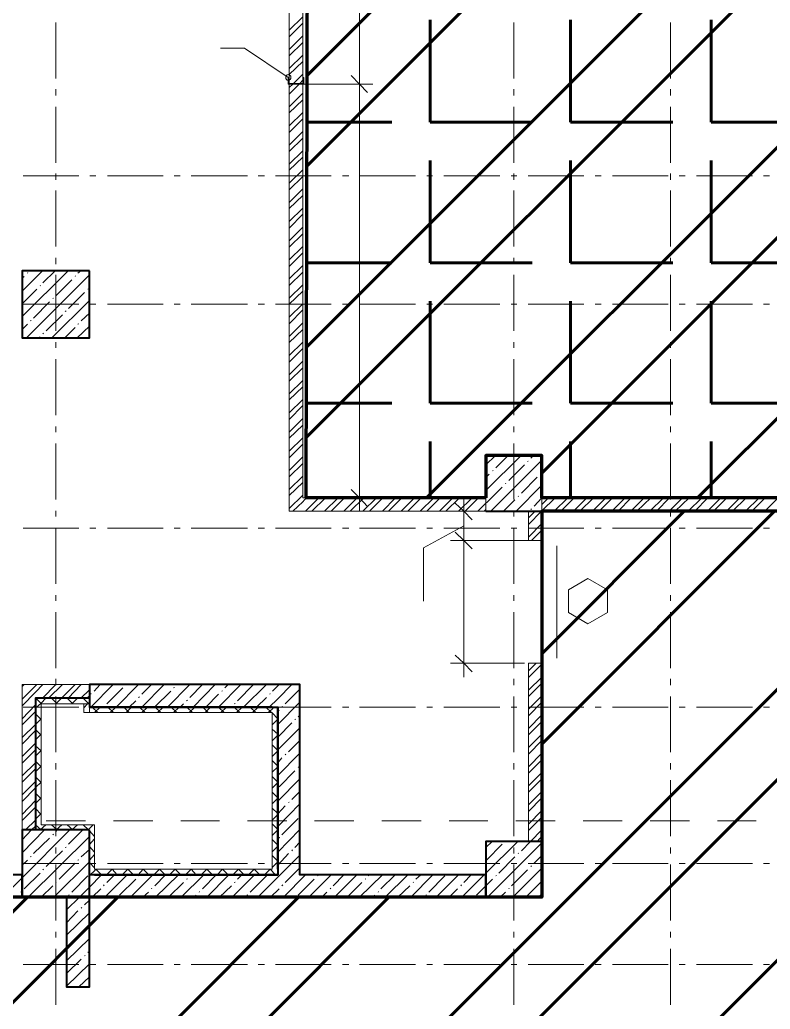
# Model space of a CAD drawing. Header units: millimetres. Extents: x -213911 to 415037, y -3642 to 107391.
# Drawn here: x -140717 to -134000, y 15954 to 24805 of the extents above; entities that cross this region are included whole.
import ezdxf

# ---------------------------------------------------------------- set-up
doc = ezdxf.new("R2010")
doc.units = ezdxf.units.MM
for name, color, linetype, lineweight in [('9.1 Стен подвал шпак', 160, 'Continuous', 90), ('9.2 Потолок подвал шпак', 90, 'Continuous', 60), ('9.3 клининг подвал', 190, 'Continuous', 60), ('Оси', 7, 'Continuous', 9)]:
    doc.layers.add(name, color=color, linetype=linetype, lineweight=lineweight)

msp = doc.modelspace()

# ---------------------------------------------------------------- hatches: boundary and pattern name
at = {"layer": '9.2 Потолок подвал шпак'}
h = msp.add_hatch(dxfattribs=at)
h.set_pattern_fill('ANGLE', color=256, scale=180)
h.set_pattern_definition([(0, (0, 0), (0, 1257.3), [914.4, -342.9]), (90, (0, 0), (-1257.3, 8e-14), [914.4, -342.9])])
h.paths.add_polyline_path([(-128266.6, 27962.1), (-138137.3, 27962.1), (-138154.2, 20527.3), (-136544.4, 20527.3), (-136544.4, 20908.6), (-136044.5, 20908.6), (-136044.5, 20527.3), (-133312.1, 20527.3), (-133312.1, 20908.6), (-132812.2, 20904.3), (-132812.2, 20527.3), (-130550, 20527.3), (-130550, 21222), (-128270.8, 21222)])
h.paths.add_polyline_path([(-136044.5, 25911.7), (-136544.4, 25911.7), (-136544.4, 26411.6), (-136044.5, 26411.6)], flags=16)
h.paths.add_polyline_path([(-133312.1, 23861.3), (-133312.1, 24361.2), (-132812.2, 24361.2), (-132812.2, 23861.3)], flags=16)
at = {"layer": '9.3 клининг подвал'}
h = msp.add_hatch(dxfattribs=at)
h.set_pattern_fill('ANSI32', color=256, scale=180)
h.paths.add_polyline_path([(-128266.6, 27962.1), (-138137.3, 27962.1), (-138154.2, 20527.3), (-136544.4, 20527.3), (-136544.4, 20908.6), (-136044.5, 20908.6), (-136044.5, 20527.3), (-133312.1, 20527.3), (-133312.1, 20908.6), (-132812.2, 20904.3), (-132812.2, 20527.3), (-130550, 20527.3), (-130550, 21222), (-128270.8, 21222)])
h.paths.add_polyline_path([(-136044.5, 25911.7), (-136544.4, 25911.7), (-136544.4, 26411.6), (-136044.5, 26411.6)], flags=16)
h.paths.add_polyline_path([(-133312.1, 23861.3), (-133312.1, 24361.2), (-132812.2, 24361.2), (-132812.2, 23861.3)], flags=16)
h = msp.add_hatch(dxfattribs=at)
h.set_pattern_fill('ANSI32', color=256, scale=180)
h.paths.add_polyline_path([(-106241.8, 18654.8), (-117862.1, 18654.8), (-117862.1, 22310.8), (-121873.9, 22310.8), (-121873.9, 19867.4), (-122365.3, 19867.4), (-122365.3, 20408.7), (-136044.5, 20408.7), (-136044.5, 16956), (-154955.5, 16956), (-154955.5, 13151.8), (-131431.1, 13151.8), (-131431.1, 16807.8), (-125995.1, 16807.8), (-125995.1, 16375.7), (-122644.9, 16375.7), (-122644.9, 16956), (-122365.3, 16956), (-122365.3, 17249.6), (-121873.9, 17249.6), (-121873.9, 16549.4), (-121873.9, 14698.1), (-120543.7, 14698.1), (-120543.7, 16549.4), (-117862.1, 16549.4), (-117862.1, 16574.8), (-109194.6, 16574.8), (-109194.6, 15854.6), (-106241.8, 15854.6), (-106241.8, 16574.8)])

# ---------------------------------------------------------------- linework, layer by layer
at = {"lineweight": 20}
msp.add_lwpolyline([(-138306.7, 24234.1), (-138306.7, 24289.2), (-138315.2, 24289.2), (-138315.2, 24229.8), (-138175.4, 24229.8), (-138175.4, 24289.2), (-138183.9, 24289.2), (-138183.9, 24234.1)], close=True, dxfattribs=at)
at = {"lineweight": 18}
for points in [[(-137603.5, 24153.6), (-137675.5, 24229.8), (-137751.7, 24306.1)], [(-137603.5, 20451), (-137675.5, 20527.3), (-137751.7, 20603.5)], [(-136819.7, 20480.7), (-136743.5, 20408.7), (-136667.2, 20332.4)], [(-136819.7, 20222.3), (-136743.5, 20146), (-136667.2, 20074)], [(-136819.7, 19120.8), (-136743.5, 19048.8), (-136667.2, 18972.5)]]:
    msp.add_lwpolyline(points, dxfattribs=at)
at = {"lineweight": 40}
for points in [[(-140094.4, 22560.7), (-140696, 22560.7), (-140696, 21959.2), (-140094.4, 21959.2)], [(-140094.4, 17557.6), (-140696, 17557.6), (-140696, 16956), (-140094.4, 16956)], [(-136044.5, 16956), (-136044.5, 17455.9), (-136544.4, 17455.9), (-136544.4, 16956)], [(-144699.3, 16956), (-140696, 16956), (-140696, 17155.2), (-146101.6, 17155.2), (-146101.6, 16956), (-144898.5, 16956), (-144898.5, 16155.4), (-144699.3, 16155.4)]]:
    msp.add_lwpolyline(points, close=True, dxfattribs=at)
for points in [[(-136044.5, 20527.3), (-136044.5, 20908.6), (-136544.4, 20908.6), (-136544.4, 20527.3)], [(-136544.4, 20408.7), (-136044.5, 20408.7)], [(-140297.8, 16956), (-140297.8, 16155.4), (-140094.4, 16155.4), (-140094.4, 16956), (-136544.4, 16956), (-136544.4, 17155.2), (-138209.3, 17155.2), (-138209.3, 18858.2), (-138408.4, 18858.2), (-140094.4, 18858.2), (-140094.4, 18654.8), (-138459.2, 18654.8), (-140094.4, 18654.8)], [(-140094.4, 18735.3), (-140526.5, 18735.3), (-140577.4, 18735.3), (-140577.4, 17604.2), (-140577.4, 17557.6)], [(-138459.2, 18654.8), (-138408.4, 18654.8), (-138408.4, 17206), (-138408.4, 17155.2), (-140047.8, 17155.2), (-140094.4, 17155.2)], [(-138408.4, 17206), (-138408.4, 18654.8)], [(-140047.8, 17155.2), (-138408.4, 17155.2)]]:
    msp.add_lwpolyline(points, dxfattribs=at)
at = {"layer": '9.1 Стен подвал шпак'}
msp.add_lwpolyline([(-136544.4, 20527.3), (-138154.2, 20527.3), (-138137.3, 27962.1), (-128266.6, 27962.1), (-128270.8, 21222), (-130550, 21222), (-130550, 20527.3), (-132812.2, 20527.3), (-132812.2, 20904.3), (-133312.1, 20908.6), (-133312.1, 20527.3), (-136035, 20527.3), (-136044.5, 20527.3), (-136044.5, 20908.6), (-136544.4, 20908.6)], close=True, dxfattribs=at)
msp.add_lwpolyline([(-121873.9, 16574.8), (-121873.9, 14698.1), (-120543.7, 14698.1), (-120543.7, 16549.4), (-117862.1, 16549.4), (-117862.1, 16574.8), (-109194.6, 16574.8), (-109194.6, 15854.6), (-106241.8, 15854.6), (-106241.8, 16574.8), (-106241.8, 18654.8), (-117862.1, 18654.8), (-117862.1, 22310.8), (-121873.9, 22310.8), (-121873.9, 19867.4), (-122365.3, 19867.4), (-122365.3, 20408.7), (-136044.5, 20408.7), (-136044.5, 16956), (-154955.5, 16956)], dxfattribs=at)
at = {"layer": 'Оси', "lineweight": 9}
for points in [[(-138306.7, 24234.1), (-138306.7, 32147.6), (-138294, 32147.6), (-138183.9, 32147.6), (-138183.9, 28084.9), (-136544.4, 28084.9), (-136544.4, 27962.1), (-138183.9, 27962.1), (-138183.9, 24234.1)], [(-137675.5, 28084.9), (-137675.5, 24229.8), (-137675.5, 20408.7)], [(-138306.7, 24712.8), (-138183.9, 24831.4)], [(-140395.2, 24280.7), (-140395.2, 24780.6)], [(-138306.7, 24653.5), (-138183.9, 24776.3)], [(-136294.4, 24280.7), (-136294.4, 24780.6)], [(-134892.2, 24280.7), (-134892.2, 24780.6)], [(-138306.7, 24539.1), (-138183.9, 24662)], [(-138315.2, 24289.2), (-138704.9, 24551.8), (-138921, 24551.8)], [(-138306.7, 24484), (-138183.9, 24602.6)], [(-138306.7, 24369.6), (-138183.9, 24488.3)], [(-138306.7, 24314.6), (-138183.9, 24433.2)], [(-138268.6, 24234.1), (-138183.9, 24318.8)], [(-138209.3, 24234.1), (-138183.9, 24263.7)], [(-140395.2, 24128.2), (-140395.2, 24183.2)], [(-138306.7, 24200.2), (-138272.8, 24229.8)], [(-138306.7, 24140.9), (-138217.7, 24229.8)], [(-138183.9, 24229.8), (-138183.9, 20527.3), (-136544.4, 20527.3), (-136544.4, 20408.7), (-138183.9, 20408.7), (-138306.7, 20408.7), (-138306.7, 24229.8)], [(-138175.4, 24229.8), (-137675.5, 24229.8), (-137556.9, 24229.8)], [(-136294.4, 24128.2), (-136294.4, 24183.2)], [(-134892.2, 24128.2), (-134892.2, 24183.2)], [(-138306.7, 24026.5), (-138183.9, 24149.4)], [(-138306.7, 23971.4), (-138183.9, 24090)], [(-140395.2, 23526.6), (-140395.2, 24026.5)], [(-136294.4, 23526.6), (-136294.4, 24026.5)], [(-134892.2, 23526.6), (-134892.2, 24026.5)], [(-138306.7, 23857), (-138183.9, 23975.7)], [(-138306.7, 23797.7), (-138183.9, 23920.6)], [(-138306.7, 23683.4), (-138183.9, 23806.2)], [(-138306.7, 23628.3), (-138183.9, 23746.9)], [(-138306.7, 23513.9), (-138183.9, 23632.5)], [(-138306.7, 23458.8), (-138183.9, 23577.5)], [(-138306.7, 23344.5), (-138183.9, 23463.1)], [(-140687.5, 23408), (-140187.6, 23408)], [(-140395.2, 23374.1), (-140395.2, 23429.2)], [(-140090.2, 23408), (-140035.1, 23408)], [(-139933.5, 23408), (-139433.6, 23408)], [(-139336.1, 23408), (-139281.1, 23408)], [(-139183.6, 23408), (-138679.5, 23408)], [(-138582.1, 23408), (-138527, 23408)], [(-138429.6, 23408), (-137929.7, 23408)], [(-138306.7, 23285.1), (-138183.9, 23403.8)], [(-137828, 23408), (-137772.9, 23408)], [(-137675.5, 23408), (-137175.6, 23408)], [(-137073.9, 23408), (-137023.1, 23408)], [(-136921.4, 23408), (-136421.5, 23408)], [(-136319.9, 23408), (-136269, 23408)], [(-136294.4, 23374.1), (-136294.4, 23429.2)], [(-136167.4, 23408), (-135667.5, 23408)], [(-135565.8, 23408), (-135515, 23408)], [(-135413.3, 23408), (-134913.4, 23408)], [(-134892.2, 23374.1), (-134892.2, 23429.2)], [(-134816, 23408), (-134760.9, 23408)], [(-134659.2, 23408), (-134159.3, 23408)], [(-134061.9, 23408), (-134006.8, 23408)], [(-138306.7, 23170.8), (-138183.9, 23293.6)], [(-140395.2, 22776.8), (-140395.2, 23276.7)], [(-138306.7, 23115.7), (-138183.9, 23234.3)], [(-136294.4, 22776.8), (-136294.4, 23276.7)], [(-134892.2, 22776.8), (-134892.2, 23276.7)], [(-138306.7, 23001.3), (-138183.9, 23119.9)], [(-138306.7, 22942), (-138183.9, 23064.9)], [(-138306.7, 22827.6), (-138183.9, 22950.5)], [(-138306.7, 22772.5), (-138183.9, 22891.2)], [(-138306.7, 22658.2), (-138183.9, 22776.8)], [(-140395.2, 22620), (-140395.2, 22675.1)], [(-138306.7, 22598.9), (-138183.9, 22721.7)], [(-136294.4, 22620), (-136294.4, 22675.1)], [(-134892.2, 22620), (-134892.2, 22675.1)], [(-138306.7, 22488.7), (-138183.9, 22607.3)], [(-140696, 22378.6), (-140513.8, 22560.7)], [(-140696, 22149.8), (-140285.1, 22560.7)], [(-140696, 22492.9), (-140679.1, 22509.9)], [(-140657.9, 21959.2), (-140094.4, 22522.6)], [(-140649.4, 22539.5), (-140645.2, 22543.8)], [(-140509.6, 22450.6), (-140399.5, 22560.7)], [(-140395.2, 22022.7), (-140395.2, 22522.6)], [(-140221.5, 22509.9), (-140217.3, 22514.1)], [(-140196.1, 22539.5), (-140170.7, 22560.7)], [(-138306.7, 22429.4), (-138183.9, 22548)], [(-136294.4, 22022.7), (-136294.4, 22522.6)], [(-134892.2, 22022.7), (-134892.2, 22522.6)], [(-140696, 22264.2), (-140564.7, 22395.5)], [(-140535, 22425.2), (-140530.8, 22429.4)], [(-140395.2, 22336.2), (-140251.2, 22480.2)], [(-140107.2, 22395.5), (-140102.9, 22399.7)], [(-138306.7, 22315), (-138183.9, 22433.6)], [(-140420.6, 22310.8), (-140416.4, 22315)], [(-140280.8, 22221.8), (-140136.8, 22365.9)], [(-138306.7, 22259.9), (-138183.9, 22378.6)], [(-140687.5, 22259.9), (-140187.6, 22259.9)], [(-140594.3, 22137.1), (-140450.3, 22281.1)], [(-140429.1, 21959.2), (-140094.4, 22293.8)], [(-140090.2, 22259.9), (-140035.1, 22259.9)], [(-139933.5, 22259.9), (-139433.6, 22259.9)], [(-139336.1, 22259.9), (-139281.1, 22259.9)], [(-139183.6, 22259.9), (-138679.5, 22259.9)], [(-138582.1, 22259.9), (-138527, 22259.9)], [(-138429.6, 22259.9), (-137929.7, 22259.9)], [(-138306.7, 22145.6), (-138183.9, 22264.2)], [(-137828, 22259.9), (-137772.9, 22259.9)], [(-137675.5, 22259.9), (-137175.6, 22259.9)], [(-137073.9, 22259.9), (-137023.1, 22259.9)], [(-136921.4, 22259.9), (-136421.5, 22259.9)], [(-136319.9, 22259.9), (-136269, 22259.9)], [(-136167.4, 22259.9), (-135667.5, 22259.9)], [(-135565.8, 22259.9), (-135515, 22259.9)], [(-135413.3, 22259.9), (-134913.4, 22259.9)], [(-134816, 22259.9), (-134760.9, 22259.9)], [(-134659.2, 22259.9), (-134159.3, 22259.9)], [(-134061.9, 22259.9), (-134006.8, 22259.9)], [(-140479.9, 22022.7), (-140335.9, 22166.7)], [(-140310.5, 22196.4), (-140302, 22200.6)], [(-140166.5, 22111.7), (-140094.4, 22179.5)], [(-138306.7, 22086.3), (-138183.9, 22209.1)], [(-140696, 22035.4), (-140649.4, 22082)], [(-140624, 22111.7), (-140615.5, 22115.9)], [(-140314.7, 21959.2), (-140221.5, 22052.4)], [(-140204.6, 21959.2), (-140094.4, 22065.1)], [(-140196.1, 22082), (-140187.6, 22086.3)], [(-138306.7, 21971.9), (-138183.9, 22094.7)], [(-140543.5, 21959.2), (-140535, 21967.6)], [(-140509.6, 21997.3), (-140505.4, 22001.5)], [(-138306.7, 21916.8), (-138183.9, 22035.4)], [(-140395.2, 21870.2), (-140395.2, 21921)], [(-138306.7, 21802.4), (-138183.9, 21921)], [(-138306.7, 21743.1), (-138183.9, 21866)], [(-136294.4, 21870.2), (-136294.4, 21921)], [(-134892.2, 21870.2), (-134892.2, 21921)], [(-140395.2, 21268.6), (-140395.2, 21768.5)], [(-138306.7, 21628.7), (-138183.9, 21751.6)], [(-138306.7, 21573.7), (-138183.9, 21692.3)], [(-136294.4, 21268.6), (-136294.4, 21768.5)], [(-134892.2, 21268.6), (-134892.2, 21768.5)], [(-138306.7, 21459.3), (-138183.9, 21577.9)], [(-138306.7, 21404.2), (-138183.9, 21522.8)], [(-138306.7, 21289.8), (-138183.9, 21408.4)], [(-138306.7, 21230.5), (-138183.9, 21353.4)], [(-140395.2, 21116.1), (-140395.2, 21167)], [(-138306.7, 21116.1), (-138183.9, 21239)], [(-138306.7, 21061.1), (-138183.9, 21179.7)], [(-136294.4, 21116.1), (-136294.4, 21167)], [(-134892.2, 21116.1), (-134892.2, 21167)], [(-140395.2, 20514.6), (-140395.2, 21014.5)], [(-138306.7, 20946.7), (-138183.9, 21065.3)], [(-138306.7, 20887.4), (-138183.9, 21010.2)], [(-136294.4, 20514.6), (-136294.4, 21014.5)], [(-134892.2, 20514.6), (-134892.2, 21014.5)], [(-138306.7, 20773), (-138183.9, 20895.8)], [(-136544.4, 20823.8), (-136459.7, 20908.6)], [(-136544.4, 20595.1), (-136230.9, 20908.6)], [(-136455.4, 20798.4), (-136345.3, 20908.6)], [(-136141.9, 20883.1), (-136116.5, 20908.6)], [(-138306.7, 20717.9), (-138183.9, 20836.5)], [(-136502, 20408.7), (-136044.5, 20866.2)], [(-136341, 20684), (-136201.2, 20823.8)], [(-136171.6, 20853.5), (-136167.4, 20857.7)], [(-138306.7, 20603.5), (-138183.9, 20722.2)], [(-136544.4, 20709.4), (-136514.7, 20739.1)], [(-136485.1, 20768.8), (-136480.8, 20773)], [(-136226.7, 20569.6), (-136086.9, 20713.7)], [(-136057.2, 20739.1), (-136053, 20743.3)], [(-138306.7, 20548.5), (-138183.9, 20667.1)], [(-136540.2, 20484.9), (-136400.4, 20624.7)], [(-136370.7, 20654.4), (-136366.5, 20658.6)], [(-136273.3, 20408.7), (-136044.5, 20641.7)], [(-138306.7, 20434.1), (-138183.9, 20552.7)], [(-136256.3, 20540), (-136252.1, 20544.2)], [(-138272.8, 20408.7), (-138183.9, 20493.4), (-138154.2, 20527.3)], [(-138158.4, 20408.7), (-138039.8, 20527.3)], [(-138103.4, 20408.7), (-137980.5, 20527.3)], [(-137989, 20408.7), (-137866.1, 20527.3)], [(-137929.7, 20408.7), (-137811.1, 20527.3)], [(-137815.3, 20408.7), (-137696.7, 20527.3)], [(-137569.6, 20527.3), (-137675.5, 20527.3), (-137798.3, 20527.3)], [(-137760.2, 20408.7), (-137637.4, 20527.3)], [(-137645.8, 20408.7), (-137523, 20527.3)], [(-137586.5, 20408.7), (-137467.9, 20527.3)], [(-137472.1, 20408.7), (-137353.5, 20527.3)], [(-137417.1, 20408.7), (-137298.5, 20527.3)], [(-137302.7, 20408.7), (-137184.1, 20527.3)], [(-137243.4, 20408.7), (-137124.8, 20527.3)], [(-137133.2, 20408.7), (-137010.4, 20527.3)], [(-137073.9, 20408.7), (-136955.3, 20527.3)], [(-136959.5, 20408.7), (-136840.9, 20527.3)], [(-136904.5, 20408.7), (-136781.6, 20527.3)], [(-136544.4, 20527.3), (-136544.4, 20408.7), (-136743.5, 20408.7), (-136862.1, 20408.7)], [(-136790.1, 20408.7), (-136667.2, 20527.3)], [(-136743.5, 18925.9), (-136743.5, 20146), (-136743.5, 20527.3)], [(-136730.8, 20408.7), (-136612.2, 20527.3)], [(-136616.4, 20408.7), (-136544.4, 20480.7)], [(-136387.6, 20408.7), (-136286, 20510.3)], [(-136112.3, 20455.3), (-136044.5, 20527.3)], [(-136044.5, 20468), (-135985.2, 20527.3)], [(-136044.5, 20412.9), (-135925.9, 20527.3)], [(-136044.5, 20408.7), (-136044.5, 20527.3)], [(-135934.4, 20408.7), (-135811.5, 20527.3)], [(-135875, 20408.7), (-135756.4, 20527.3)], [(-135760.7, 20408.7), (-135642, 20527.3)], [(-135705.6, 20408.7), (-135582.7, 20527.3)], [(-135591.2, 20408.7), (-135472.6, 20527.3)], [(-135531.9, 20408.7), (-135413.3, 20527.3)], [(-135417.5, 20408.7), (-135298.9, 20527.3)], [(-135362.4, 20408.7), (-135243.8, 20527.3)], [(-135248.1, 20408.7), (-135129.4, 20527.3)], [(-135193, 20408.7), (-135070.1, 20527.3)], [(-135078.6, 20408.7), (-134955.8, 20527.3)], [(-135019.3, 20408.7), (-134900.7, 20527.3)], [(-134904.9, 20408.7), (-134786.3, 20527.3)], [(-134849.8, 20408.7), (-134727, 20527.3)], [(-134735.5, 20408.7), (-134612.6, 20527.3)], [(-134676.2, 20408.7), (-134557.5, 20527.3)], [(-134561.8, 20408.7), (-134443.2, 20527.3)], [(-134506.7, 20408.7), (-134388.1, 20527.3)], [(-134392.3, 20408.7), (-134273.7, 20527.3)], [(-134337.3, 20408.7), (-134214.4, 20527.3)], [(-134222.9, 20408.7), (-134100, 20527.3)], [(-134163.6, 20408.7), (-134044.9, 20527.3)], [(-134049.2, 20408.7), (-133930.6, 20527.3)], [(-140395.2, 20362.1), (-140395.2, 20412.9)], [(-136561.3, 20408.7), (-136544.4, 20425.6)], [(-136294.4, 20362.1), (-136294.4, 20412.9)], [(-136163.1, 20349.4), (-136103.8, 20408.7)], [(-136163.1, 20290), (-136048.7, 20408.7)], [(-136141.9, 20425.6), (-136137.7, 20429.8)], [(-136048.7, 20408.7), (-136044.5, 20412.9)], [(-134892.2, 20362.1), (-134892.2, 20412.9)], [(-137103.6, 19603.8), (-137103.6, 20082.5), (-136743.5, 20277.3)], [(-136163.1, 20175.7), (-136044.5, 20298.5)], [(-140687.5, 20256.2), (-140187.6, 20256.2)], [(-140395.2, 19760.5), (-140395.2, 20260.4)], [(-140090.2, 20256.2), (-140035.1, 20256.2)], [(-139933.5, 20256.2), (-139433.6, 20256.2)], [(-139336.1, 20256.2), (-139281.1, 20256.2)], [(-139183.6, 20256.2), (-138679.5, 20256.2)], [(-138582.1, 20256.2), (-138527, 20256.2)], [(-138429.6, 20256.2), (-137929.7, 20256.2)], [(-137828, 20256.2), (-137772.9, 20256.2)], [(-137675.5, 20256.2), (-137175.6, 20256.2)], [(-137073.9, 20256.2), (-137023.1, 20256.2)], [(-136921.4, 20256.2), (-136421.5, 20256.2)], [(-136319.9, 20256.2), (-136269, 20256.2)], [(-136294.4, 19760.5), (-136294.4, 20260.4)], [(-136167.4, 20256.2), (-135667.5, 20256.2)], [(-136137.7, 20146), (-136044.5, 20239.2)], [(-135565.8, 20256.2), (-135515, 20256.2)], [(-135413.3, 20256.2), (-134913.4, 20256.2)], [(-134892.2, 19760.5), (-134892.2, 20260.4)], [(-134816, 20256.2), (-134760.9, 20256.2)], [(-134659.2, 20256.2), (-134159.3, 20256.2)], [(-134061.9, 20256.2), (-134006.8, 20256.2)], [(-136163.1, 20146), (-136743.5, 20146), (-136862.1, 20146)], [(-135908.9, 19095.4), (-135908.9, 20099.4)], [(-140395.2, 19608), (-140395.2, 19658.8)], [(-136294.4, 19608), (-136294.4, 19658.8)], [(-134892.2, 19608), (-134892.2, 19658.8)], [(-140395.2, 19006.4), (-140395.2, 19506.3)], [(-136294.4, 19006.4), (-136294.4, 19506.3)], [(-134892.2, 19006.4), (-134892.2, 19506.3)], [(-136201.2, 19048.8), (-136743.5, 19048.8), (-136862.1, 19048.8)], [(-136163.1, 18981), (-136095.3, 19048.8)], [(-136163.1, 18921.7), (-136044.5, 19040.3)], [(-140696, 18726.8), (-140577.4, 18845.5), (-140564.7, 18858.2)], [(-140696, 18667.5), (-140577.4, 18790.4), (-140509.6, 18858.2)], [(-140696, 18841.2), (-140679.1, 18858.2)], [(-140526.5, 18735.3), (-140094.4, 18735.3), (-140094.4, 18858.2), (-140577.4, 18858.2), (-140696, 18858.2), (-140696, 17557.6), (-140577.4, 17557.6)], [(-140513.8, 18735.3), (-140395.2, 18858.2)], [(-140458.8, 18735.3), (-140335.9, 18858.2)], [(-140395.2, 18853.9), (-140395.2, 18909)], [(-140344.4, 18735.3), (-140221.5, 18858.2)], [(-140285.1, 18735.3), (-140166.5, 18858.2)], [(-140081.7, 18654.8), (-139882.6, 18858.2)], [(-140052.1, 18798.9), (-139997, 18858.2)], [(-139853, 18654.8), (-139653.9, 18858.2)], [(-139624.2, 18654.8), (-139425.1, 18858.2)], [(-139624.2, 18773.4), (-139539.5, 18858.2)], [(-139395.4, 18654.8), (-139196.3, 18858.2)], [(-139196.3, 18743.8), (-139082, 18858.2)], [(-139166.7, 18654.8), (-138967.6, 18858.2)], [(-138937.9, 18654.8), (-138738.8, 18858.2)], [(-138882.8, 18828.5), (-138853.2, 18858.2)], [(-138768.5, 18714.1), (-138624.4, 18858.2)], [(-138713.4, 18654.8), (-138510, 18858.2)], [(-138484.6, 18654.8), (-138408.4, 18731.1), (-138281.3, 18858.2)], [(-138455, 18798.9), (-138408.4, 18845.5), (-138395.7, 18858.2)], [(-136294.4, 18853.9), (-136294.4, 18909)], [(-136163.1, 18807.3), (-136044.5, 18925.9)], [(-136163.1, 18752.3), (-136044.5, 18870.9)], [(-134892.2, 18853.9), (-134892.2, 18909)], [(-140170.7, 18735.3), (-140094.4, 18811.6)], [(-140081.7, 18773.4), (-140077.5, 18777.7)], [(-139937.7, 18684.5), (-139793.7, 18828.5)], [(-139509.8, 18659.1), (-139365.8, 18798.9)], [(-139340.4, 18828.5), (-139331.9, 18832.7)], [(-139052.3, 18654.8), (-138937.9, 18773.4)], [(-138908.3, 18798.9), (-138904, 18803.1)], [(-138480.4, 18773.4), (-138476.2, 18777.7)], [(-138340.6, 18684.5), (-138209.3, 18815.8)], [(-140696, 18553.1), (-140577.4, 18676)], [(-140577.4, 18646.3), (-140526.5, 18692.9), (-140484.2, 18735.3)], [(-140577.4, 17604.2), (-140577.4, 18735.3)], [(-140526.5, 18684.5), (-140526.5, 18688.7), (-140573.1, 18735.3)], [(-140094.4, 18654.8), (-140094.4, 18608.2), (-138459.2, 18608.2), (-138459.2, 17206), (-140047.8, 17206), (-140047.8, 17604.2), (-140094.4, 17604.2), (-140526.5, 17604.2), (-140526.5, 18684.5), (-140094.4, 18684.5), (-140094.4, 18735.3)], [(-140382.5, 18684.5), (-140433.3, 18735.3)], [(-140395.2, 18252.4), (-140395.2, 18752.3)], [(-140395.2, 18684.5), (-140344.4, 18735.3)], [(-140242.7, 18684.5), (-140293.6, 18735.3)], [(-140251.2, 18684.5), (-140200.4, 18735.3)], [(-140094.4, 18684.5), (-140098.7, 18684.5), (-140149.5, 18735.3)], [(-140145.3, 18650.6), (-140111.4, 18684.5), (-140094.4, 18701.4)], [(-140115.6, 18735.3), (-140094.4, 18756.5)], [(-139738.6, 18654.8), (-139679.3, 18714.1)], [(-139653.9, 18743.8), (-139645.4, 18748)], [(-139281.1, 18654.8), (-139251.4, 18684.5)], [(-139226, 18714.1), (-139217.5, 18718.4)], [(-138798.1, 18684.5), (-138789.6, 18688.7)], [(-138599, 18654.8), (-138510, 18743.8)], [(-138408.4, 18502.3), (-138209.3, 18701.4)], [(-136294.4, 18252.4), (-136294.4, 18752.3)], [(-136163.1, 18637.9), (-136044.5, 18756.5)], [(-136163.1, 18578.6), (-136044.5, 18701.4)], [(-134892.2, 18252.4), (-134892.2, 18752.3)], [(-140696, 18498.1), (-140577.4, 18616.7)], [(-140687.5, 18654.8), (-140187.6, 18654.8)], [(-140526.5, 18544.7), (-140577.4, 18595.5)], [(-140090.2, 18654.8), (-140035.1, 18654.8)], [(-140018.2, 18608.2), (-140069, 18654.8)], [(-140047.8, 18608.2), (-139997, 18654.8)], [(-139967.4, 18659.1), (-139963.1, 18663.3)], [(-139933.5, 18654.8), (-139433.6, 18654.8)], [(-139878.4, 18608.2), (-139929.2, 18654.8)], [(-139908, 18608.2), (-139857.2, 18654.8)], [(-139738.6, 18608.2), (-139785.2, 18654.8)], [(-139764, 18608.2), (-139717.4, 18654.8)], [(-139594.6, 18608.2), (-139645.4, 18654.8)], [(-139624.2, 18608.2), (-139573.4, 18654.8)], [(-139454.8, 18608.2), (-139505.6, 18654.8)], [(-139484.4, 18608.2), (-139433.6, 18654.8)], [(-139310.7, 18608.2), (-139361.6, 18654.8)], [(-139340.4, 18608.2), (-139289.5, 18654.8)], [(-139336.1, 18654.8), (-139281.1, 18654.8)], [(-139170.9, 18608.2), (-139221.8, 18654.8)], [(-139200.6, 18608.2), (-139149.7, 18654.8)], [(-139183.6, 18654.8), (-138679.5, 18654.8)], [(-139031.1, 18608.2), (-139077.7, 18654.8)], [(-139056.5, 18608.2), (-139009.9, 18654.8)], [(-138887.1, 18608.2), (-138937.9, 18654.8)], [(-138916.7, 18608.2), (-138865.9, 18654.8)], [(-138823.5, 18654.8), (-138823.5, 18659.1)], [(-138747.3, 18608.2), (-138798.1, 18654.8)], [(-138776.9, 18608.2), (-138726.1, 18654.8)], [(-138603.2, 18608.2), (-138654.1, 18654.8)], [(-138632.9, 18608.2), (-138582.1, 18654.8)], [(-138582.1, 18654.8), (-138527, 18654.8)], [(-138463.4, 18608.2), (-138514.3, 18654.8)], [(-138493.1, 18608.2), (-138459.2, 18637.9), (-138442.3, 18654.8)], [(-138408.4, 18654.8), (-138459.2, 18654.8)], [(-138408.4, 18553.1), (-138459.2, 18604)], [(-138429.6, 18654.8), (-137929.7, 18654.8)], [(-138408.4, 18616.7), (-138395.7, 18629.4)], [(-138370.3, 18659.1), (-138361.8, 18663.3)], [(-137828, 18654.8), (-137772.9, 18654.8)], [(-137675.5, 18654.8), (-137175.6, 18654.8)], [(-137073.9, 18654.8), (-137023.1, 18654.8)], [(-136921.4, 18654.8), (-136421.5, 18654.8)], [(-136319.9, 18654.8), (-136269, 18654.8)], [(-136167.4, 18654.8), (-135667.5, 18654.8)], [(-135565.8, 18654.8), (-135515, 18654.8)], [(-135413.3, 18654.8), (-134913.4, 18654.8)], [(-134816, 18654.8), (-134760.9, 18654.8)], [(-134659.2, 18654.8), (-134159.3, 18654.8)], [(-134061.9, 18654.8), (-134006.8, 18654.8)], [(-140696, 18383.7), (-140577.4, 18502.3)], [(-140577.4, 18502.3), (-140526.5, 18553.1)], [(-138459.2, 18498.1), (-138408.4, 18548.9)], [(-138408.4, 18387.9), (-138281.3, 18515)], [(-138255.9, 18544.7), (-138247.4, 18548.9)], [(-138226.2, 18570.1), (-138209.3, 18587)], [(-136163.1, 18464.2), (-136044.5, 18587)], [(-136163.1, 18409.1), (-136044.5, 18527.7)], [(-140696, 18324.4), (-140577.4, 18447.2)], [(-140526.5, 18404.9), (-140577.4, 18455.7)], [(-140577.4, 18362.5), (-140526.5, 18413.3)], [(-138408.4, 18413.3), (-138459.2, 18459.9)], [(-138408.4, 18273.5), (-138209.3, 18472.7)], [(-136163.1, 18294.7), (-136044.5, 18413.3)], [(-140696, 18214.2), (-140577.4, 18332.9)], [(-138459.2, 18354), (-138408.4, 18404.9)], [(-138310.9, 18256.6), (-138209.3, 18358.3)], [(-136163.1, 18235.4), (-136044.5, 18358.3)], [(-140696, 18154.9), (-140577.4, 18273.5)], [(-140526.5, 18265.1), (-140577.4, 18311.7)], [(-140577.4, 18218.5), (-140526.5, 18269.3)], [(-138408.4, 18269.3), (-138459.2, 18320.1)], [(-138459.2, 18214.2), (-138408.4, 18265.1)], [(-138408.4, 18044.8), (-138209.3, 18243.9)], [(-138340.6, 18231.2), (-138336.4, 18235.4)], [(-136163.1, 18121), (-136044.5, 18243.9)], [(-140696, 18040.5), (-140577.4, 18159.2)], [(-140526.5, 18121), (-140577.4, 18171.9)], [(-140395.2, 18099.9), (-140395.2, 18154.9)], [(-138408.4, 18129.5), (-138459.2, 18180.3)], [(-138408.4, 18159.2), (-138370.3, 18201.5)], [(-136294.4, 18099.9), (-136294.4, 18154.9)], [(-136163.1, 18066), (-136044.5, 18184.6)], [(-134892.2, 18099.9), (-134892.2, 18154.9)], [(-140696, 17985.5), (-140577.4, 18104.1)], [(-140577.4, 18078.7), (-140526.5, 18129.5)], [(-138459.2, 18074.4), (-138408.4, 18121)], [(-138395.7, 17943.1), (-138255.9, 18087.1)], [(-138226.2, 18116.8), (-138222, 18121)], [(-136163.1, 17951.6), (-136044.5, 18070.2)], [(-140696, 17871.1), (-140577.4, 17989.7)], [(-140526.5, 17981.2), (-140577.4, 18032.1)], [(-140577.4, 17938.9), (-140526.5, 17985.5)], [(-140395.2, 17502.5), (-140395.2, 18002.4)], [(-138408.4, 17985.5), (-138459.2, 18036.3)], [(-138459.2, 17930.4), (-138408.4, 17981.2)], [(-138408.4, 17816), (-138209.3, 18015.1)], [(-136294.4, 17502.5), (-136294.4, 18002.4)], [(-136163.1, 17896.5), (-136044.5, 18015.1)], [(-134892.2, 17502.5), (-134892.2, 18002.4)], [(-140696, 17811.8), (-140577.4, 17934.6)], [(-140526.5, 17837.2), (-140577.4, 17888)], [(-138408.4, 17845.7), (-138459.2, 17896.5)], [(-138281.3, 17828.7), (-138209.3, 17900.8)], [(-136163.1, 17782.1), (-136044.5, 17900.8)], [(-140696, 17697.4), (-140577.4, 17820.3)], [(-140577.4, 17794.8), (-140526.5, 17845.7)], [(-138459.2, 17790.6), (-138408.4, 17841.4)], [(-138408.4, 17587.3), (-138209.3, 17790.6)], [(-138310.9, 17803.3), (-138306.7, 17807.6)], [(-136163.1, 17722.8), (-136044.5, 17845.7)], [(-140696, 17642.3), (-140577.4, 17761)], [(-140526.5, 17697.4), (-140577.4, 17748.2)], [(-140577.4, 17655), (-140526.5, 17705.9)], [(-138408.4, 17705.9), (-138459.2, 17752.5)], [(-138408.4, 17701.6), (-138340.6, 17773.7)], [(-136163.1, 17608.4), (-136044.5, 17731.3)], [(-140666.3, 17557.6), (-140577.4, 17646.6)], [(-140479.9, 17638.1), (-140128.3, 17638.1)], [(-139878.4, 17638.1), (-139526.8, 17638.1)], [(-139276.8, 17638.1), (-138929.4, 17638.1)], [(-138679.5, 17638.1), (-138327.9, 17638.1)], [(-138459.2, 17646.6), (-138408.4, 17697.4)], [(-138370.3, 17515.2), (-138226.2, 17659.3)], [(-138077.9, 17638.1), (-137726.3, 17638.1)], [(-137476.4, 17638.1), (-137124.8, 17638.1)], [(-136874.8, 17638.1), (-136527.4, 17638.1)], [(-136277.5, 17638.1), (-135925.9, 17638.1)], [(-136163.1, 17553.4), (-136044.5, 17672)], [(-135675.9, 17638.1), (-135324.3, 17638.1)], [(-135074.4, 17638.1), (-134722.8, 17638.1)], [(-134472.8, 17638.1), (-134125.4, 17638.1)], [(-140869.7, 16956), (-140696, 17129.7), (-140268.1, 17557.6)], [(-140696, 17354.3), (-140496.9, 17557.6)], [(-140696, 17468.6), (-140611.3, 17557.6)], [(-140611.3, 17557.6), (-140577.4, 17591.5)], [(-140526.5, 17557.6), (-140577.4, 17604.2)], [(-140577.4, 17604.2), (-140577.4, 17604.2)], [(-140577.4, 17557.6), (-140094.4, 17557.6), (-140094.4, 17155.2), (-140047.8, 17155.2)], [(-140535, 17557.6), (-140484.2, 17604.2)], [(-140382.5, 17557.6), (-140433.3, 17604.2)], [(-140395.2, 17544.9), (-140382.5, 17557.6)], [(-140391, 17557.6), (-140340.2, 17604.2)], [(-140242.7, 17557.6), (-140293.6, 17604.2)], [(-140280.8, 17430.5), (-140153.8, 17557.6)], [(-140251.2, 17557.6), (-140200.4, 17604.2)], [(-140102.9, 17557.6), (-140149.5, 17604.2)], [(-140107.2, 17557.6), (-140094.4, 17570.3), (-140060.6, 17604.2)], [(-140047.8, 17498.3), (-140094.4, 17549.1)], [(-138408.4, 17561.8), (-138459.2, 17612.7)], [(-138459.2, 17506.8), (-138408.4, 17557.6)], [(-138408.4, 17358.5), (-138209.3, 17561.8)], [(-136146.2, 17455.9), (-136044.5, 17557.6)], [(-140640.9, 16956), (-140094.4, 17498.3)], [(-140594.3, 17345.8), (-140450.3, 17485.6)], [(-140420.6, 17515.2), (-140416.4, 17519.5)], [(-140094.4, 17426.3), (-140047.8, 17477.1)], [(-138408.4, 17422), (-138459.2, 17472.9)], [(-138395.7, 17485.6), (-138391.4, 17494.1)], [(-138255.9, 17400.9), (-138209.3, 17447.5)], [(-136544.4, 17400.9), (-136489.3, 17455.9)], [(-136544.4, 17172.1), (-136260.6, 17455.9)], [(-136531.7, 16956), (-136044.5, 17443.2)], [(-136226.7, 17371.2), (-136146.2, 17455.9)], [(-136086.9, 17455.9), (-136044.5, 17502.5)], [(-140479.9, 17231.4), (-140335.9, 17371.2)], [(-140395.2, 17345.8), (-140395.2, 17400.9)], [(-140310.5, 17400.9), (-140302, 17405.1)], [(-140166.5, 17316.1), (-140094.4, 17383.9)], [(-140047.8, 17358.5), (-140094.4, 17409.3)], [(-138459.2, 17362.7), (-138408.4, 17413.6)], [(-138281.3, 17371.2), (-138277.1, 17379.7)], [(-136540.2, 17286.5), (-136400.4, 17430.5)], [(-136294.4, 17345.8), (-136294.4, 17400.9)], [(-136256.3, 17345.8), (-136252.1, 17350)], [(-134892.2, 17345.8), (-134892.2, 17400.9)], [(-140696, 17244.1), (-140649.4, 17286.5)], [(-140624, 17316.1), (-140615.5, 17320.4)], [(-140412.2, 16956), (-140094.4, 17273.8)], [(-140365.6, 17117), (-140221.5, 17261.1)], [(-140196.1, 17286.5), (-140187.6, 17290.7)], [(-140094.4, 17286.5), (-140047.8, 17337.3)], [(-140047.8, 17218.7), (-140094.4, 17265.3)], [(-138586.3, 16956), (-138387.2, 17155.2), (-138209.3, 17333.1)], [(-138408.4, 17278), (-138459.2, 17328.8)], [(-138459.2, 17222.9), (-138408.4, 17273.8)], [(-138408.4, 17244.1), (-138310.9, 17345.8)], [(-136430, 17172.1), (-136286, 17316.1)], [(-136112.3, 17261.1), (-136044.5, 17328.8)], [(-140687.5, 17256.8), (-140187.6, 17256.8)], [(-140679.1, 17032.3), (-140535, 17172.1)], [(-140509.6, 17201.8), (-140505.4, 17206)], [(-140395.2, 16748.5), (-140395.2, 17248.4)], [(-140090.2, 17256.8), (-140035.1, 17256.8)], [(-140086, 17155.2), (-140047.8, 17193.3), (-140035.1, 17206), (-139984.3, 17155.2)], [(-139941.9, 17155.2), (-139891.1, 17206), (-139844.5, 17155.2)], [(-139933.5, 17256.8), (-139433.6, 17256.8)], [(-139802.1, 17155.2), (-139751.3, 17206), (-139700.5, 17155.2)], [(-139658.1, 17155.2), (-139611.5, 17206), (-139560.7, 17155.2)], [(-139518.3, 17155.2), (-139467.5, 17206), (-139416.6, 17155.2)], [(-139378.5, 17155.2), (-139327.7, 17206), (-139276.8, 17155.2)], [(-139336.1, 17256.8), (-139281.1, 17256.8)], [(-139234.5, 17155.2), (-139183.6, 17206), (-139137, 17155.2)], [(-139183.6, 17256.8), (-138679.5, 17256.8)], [(-139094.7, 17155.2), (-139043.8, 17206), (-138993, 17155.2)], [(-138950.6, 17155.2), (-138904, 17206), (-138853.2, 17155.2)], [(-138810.8, 17155.2), (-138760, 17206), (-138709.2, 17155.2)], [(-138671, 17155.2), (-138620.2, 17206), (-138569.4, 17155.2)], [(-138582.1, 17256.8), (-138527, 17256.8)], [(-138527, 17155.2), (-138476.2, 17206), (-138429.6, 17155.2)], [(-138429.6, 17256.8), (-137929.7, 17256.8)], [(-138408.4, 17155.2), (-138408.4, 17206)], [(-138340.6, 17087.4), (-138272.8, 17155.2), (-138209.3, 17218.7)], [(-137828, 17256.8), (-137772.9, 17256.8)], [(-137675.5, 17256.8), (-137175.6, 17256.8)], [(-137073.9, 17256.8), (-137023.1, 17256.8)], [(-136921.4, 17256.8), (-136421.5, 17256.8)], [(-136319.9, 17256.8), (-136269, 17256.8)], [(-136315.6, 17057.7), (-136171.6, 17201.8)], [(-136302.9, 16956), (-136044.5, 17214.5)], [(-136294.4, 16748.5), (-136294.4, 17248.4)], [(-136167.4, 17256.8), (-135667.5, 17256.8)], [(-136141.9, 17231.4), (-136137.7, 17235.6)], [(-135565.8, 17256.8), (-135515, 17256.8)], [(-135413.3, 17256.8), (-134913.4, 17256.8)], [(-134892.2, 16748.5), (-134892.2, 17248.4)], [(-134816, 17256.8), (-134760.9, 17256.8)], [(-134659.2, 17256.8), (-134159.3, 17256.8)], [(-134061.9, 17256.8), (-134006.8, 17256.8)], [(-140395.2, 17087.4), (-140391, 17091.6)], [(-140297.8, 16841.7), (-140183.4, 16956), (-140094.4, 17045), (-139984.3, 17155.2)], [(-140251.2, 17002.6), (-140107.2, 17146.7)], [(-139954.6, 16956), (-139755.5, 17155.2)], [(-139937.7, 17087.4), (-139869.9, 17155.2)], [(-139823.3, 16973), (-139679.3, 17117)], [(-139725.9, 16956), (-139526.8, 17155.2)], [(-139653.9, 17146.7), (-139645.4, 17150.9)], [(-139509.8, 17057.7), (-139412.4, 17155.2)], [(-139501.4, 16956), (-139298, 17155.2)], [(-139387, 16956), (-139251.4, 17087.4)], [(-139272.6, 16956), (-139069.2, 17155.2)], [(-139226, 17117), (-139217.5, 17121.3)], [(-139196.3, 17146.7), (-139183.6, 17155.2)], [(-139082, 17032.3), (-138959.1, 17155.2)], [(-139043.8, 16956), (-138844.7, 17155.2)], [(-138815.1, 16956), (-138616, 17155.2)], [(-138798.1, 17087.4), (-138789.6, 17091.6)], [(-138768.5, 17117), (-138730.3, 17155.2)], [(-138654.1, 17002.6), (-138510, 17146.7)], [(-138357.5, 16956), (-138158.4, 17155.2)], [(-138226.2, 16973), (-138082.2, 17117)], [(-138128.8, 16956), (-137929.7, 17155.2)], [(-138052.5, 17146.7), (-138048.3, 17150.9)], [(-137912.7, 17057.7), (-137815.3, 17155.2)], [(-137900, 16956), (-137700.9, 17155.2)], [(-137785.6, 16956), (-137654.3, 17087.4)], [(-137675.5, 16956), (-137472.1, 17155.2)], [(-137624.7, 17117), (-137620.4, 17121.3)], [(-137599.2, 17146.7), (-137586.5, 17155.2)], [(-137484.9, 17032.3), (-137357.8, 17155.2)], [(-137446.7, 16956), (-137243.4, 17155.2)], [(-137218, 16956), (-137018.9, 17155.2)], [(-137196.8, 17087.4), (-137192.5, 17091.6)], [(-137171.4, 17117), (-137129, 17155.2)], [(-137057, 17002.6), (-136912.9, 17146.7)], [(-136989.2, 16956), (-136790.1, 17155.2)], [(-136760.4, 16956), (-136561.3, 17155.2)], [(-136743.5, 17087.4), (-136675.7, 17155.2)], [(-136629.1, 16973), (-136544.4, 17057.7), (-136485.1, 17117)], [(-136455.4, 17146.7), (-136451.2, 17150.9)], [(-136188.5, 16956), (-136057.2, 17087.4)], [(-140708.7, 17002.6), (-140704.5, 17006.9)], [(-140526.5, 16956), (-140420.6, 17057.7)], [(-140069, 16956), (-139992.8, 17032.3)], [(-139967.4, 17057.7), (-139963.1, 17066.2)], [(-139615.7, 16956), (-139564.9, 17002.6)], [(-139539.5, 17032.3), (-139535.2, 17036.5)], [(-139111.6, 17002.6), (-139107.4, 17006.9)], [(-138929.4, 16956), (-138823.5, 17057.7)], [(-138471.9, 16956), (-138395.7, 17032.3)], [(-138370.3, 17057.7), (-138361.8, 17066.2)], [(-138014.4, 16956), (-137967.8, 17002.6)], [(-137938.1, 17032.3), (-137933.9, 17036.5)], [(-137510.3, 17002.6), (-137506, 17006.9)], [(-137332.3, 16956), (-137226.4, 17057.7)], [(-136874.8, 16956), (-136798.6, 17032.3)], [(-136768.9, 17057.7), (-136764.7, 17066.2)], [(-136417.3, 16956), (-136370.7, 17002.6)], [(-136341, 17032.3), (-136336.8, 17036.5)], [(-140280.8, 16973), (-140276.6, 16977.2)], [(-140136.8, 16888.3), (-140094.4, 16930.6)], [(-139158.2, 16956), (-139137, 16973)], [(-138683.7, 16973), (-138675.3, 16977.2)], [(-137561.1, 16956), (-137539.9, 16973)], [(-137082.4, 16973), (-137078.2, 16977.2)], [(-136074.2, 16956), (-136044.5, 16985.7)], [(-140297.8, 16727.3), (-140196.1, 16833.2)], [(-140166.5, 16858.6), (-140162.2, 16862.8)], [(-140297.8, 16617.1), (-140094.4, 16816.2)], [(-140395.2, 16596), (-140395.2, 16646.8)], [(-140221.5, 16574.8), (-140094.4, 16701.9)], [(-136294.4, 16596), (-136294.4, 16646.8)], [(-134892.2, 16596), (-134892.2, 16646.8)], [(-140297.8, 16388.4), (-140094.4, 16587.5)], [(-140395.2, 15994.4), (-140395.2, 16494.3)], [(-140297.8, 16502.8), (-140280.8, 16515.5)], [(-140251.2, 16545.1), (-140247, 16549.4)], [(-140107.2, 16460.4), (-140094.4, 16473.1)], [(-136294.4, 15994.4), (-136294.4, 16494.3)], [(-134892.2, 15994.4), (-134892.2, 16494.3)], [(-140297.8, 16274), (-140166.5, 16401.1)], [(-140136.8, 16430.7), (-140132.6, 16435)], [(-140687.5, 16354.5), (-140187.6, 16354.5)], [(-140297.8, 16159.6), (-140094.4, 16358.7)], [(-140090.2, 16354.5), (-140035.1, 16354.5)], [(-139933.5, 16354.5), (-139433.6, 16354.5)], [(-139336.1, 16354.5), (-139281.1, 16354.5)], [(-139183.6, 16354.5), (-138679.5, 16354.5)], [(-138582.1, 16354.5), (-138527, 16354.5)], [(-138429.6, 16354.5), (-137929.7, 16354.5)], [(-137828, 16354.5), (-137772.9, 16354.5)], [(-137675.5, 16354.5), (-137175.6, 16354.5)], [(-137073.9, 16354.5), (-137023.1, 16354.5)], [(-136921.4, 16354.5), (-136421.5, 16354.5)], [(-136319.9, 16354.5), (-136269, 16354.5)], [(-136167.4, 16354.5), (-135667.5, 16354.5)], [(-135565.8, 16354.5), (-135515, 16354.5)], [(-135413.3, 16354.5), (-134913.4, 16354.5)], [(-134816, 16354.5), (-134760.9, 16354.5)], [(-134659.2, 16354.5), (-134159.3, 16354.5)], [(-134061.9, 16354.5), (-134006.8, 16354.5)], [(-140187.6, 16155.4), (-140094.4, 16244.3)]]:
    msp.add_lwpolyline(points, dxfattribs=at)
for points in [[(-133312.1, 20527.3), (-136044.5, 20527.3), (-136044.5, 20408.7), (-133312.1, 20408.7)], [(-136044.5, 20146), (-136044.5, 20408.7), (-136163.1, 20408.7), (-136163.1, 20146)], [(-135807.3, 19502.1), (-135633.6, 19400.4), (-135455.6, 19502.1), (-135455.6, 19705.4), (-135633.6, 19807.1), (-135807.3, 19705.4)], [(-136044.5, 17455.9), (-136044.5, 19048.8), (-136163.1, 19048.8), (-136163.1, 17455.9)], [(-140145.3, 18684.5), (-140145.3, 18608.2), (-140094.4, 18608.2), (-140094.4, 18684.5)]]:
    msp.add_lwpolyline(points, close=True, dxfattribs=at)
for points in [[(-138336.4, 24289.2), (-138336.4, 24306.1), (-138327.9, 24314.6), (-138315.2, 24314.6)], [(-138336.4, 24289.2), (-138336.4, 24306.1), (-138327.9, 24314.6), (-138315.2, 24314.6)], [(-138315.2, 24263.7), (-138327.9, 24263.7), (-138336.4, 24276.4), (-138336.4, 24289.2)], [(-138315.2, 24263.7), (-138327.9, 24263.7), (-138336.4, 24276.4), (-138336.4, 24289.2)], [(-138315.2, 24314.6), (-138302.5, 24314.6), (-138289.8, 24306.1), (-138289.8, 24289.2)], [(-138315.2, 24314.6), (-138302.5, 24314.6), (-138289.8, 24306.1), (-138289.8, 24289.2)], [(-138289.8, 24289.2), (-138289.8, 24276.4), (-138302.5, 24263.7), (-138315.2, 24263.7)], [(-138289.8, 24289.2), (-138289.8, 24276.4), (-138302.5, 24263.7), (-138315.2, 24263.7)]]:
    msp.add_open_spline(points, degree=3, dxfattribs=at)

doc.saveas('drawing.dxf')
